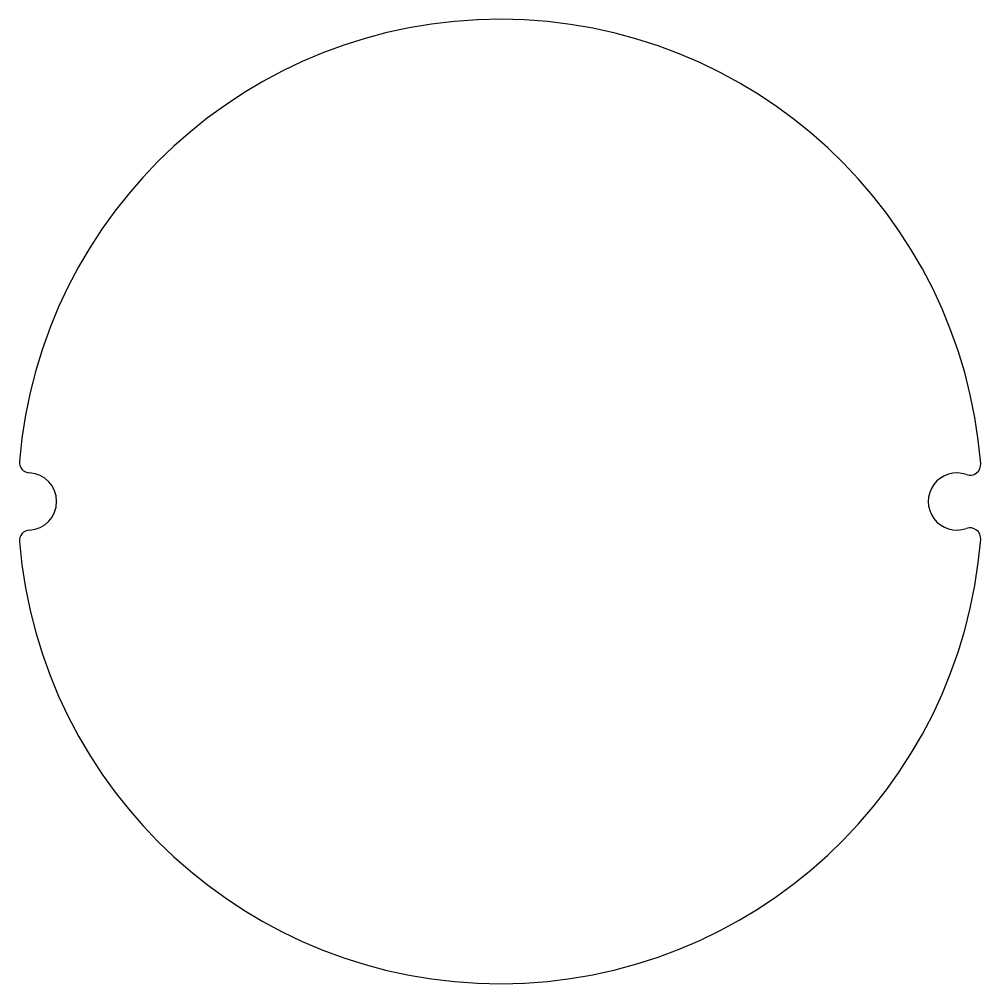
# Model space of a CAD drawing. Header units: millimetres. Extents: x 641.5 to 668.4, y 341.1 to 368.1.
import ezdxf

# ---------------------------------------------------------------- set-up
doc = ezdxf.new("R2010")
doc.units = ezdxf.units.MM

msp = doc.modelspace()

# ---------------------------------------------------------------- linework, layer by layer
for centre, radius, start, end in [((654.91, 354.58), 13.5, 4.5037, 175.2258), ((641.756, 355.679), 0.3, 175.2258, 267.1429), ((668.069, 355.616), 0.3, 250.4401, 4.5037), ((641.701, 354.58), 0.8, 272.8571, 87.1429), ((667.701, 354.58), 0.8, 70.4401, 289.5599), ((641.756, 353.481), 0.3, 92.8571, 184.7742), ((668.069, 353.543), 0.3, 355.4963, 109.5599), ((654.91, 354.58), 13.5, 184.7742, 355.4963)]:
    msp.add_arc(centre, radius, start, end)

doc.saveas('drawing.dxf')
